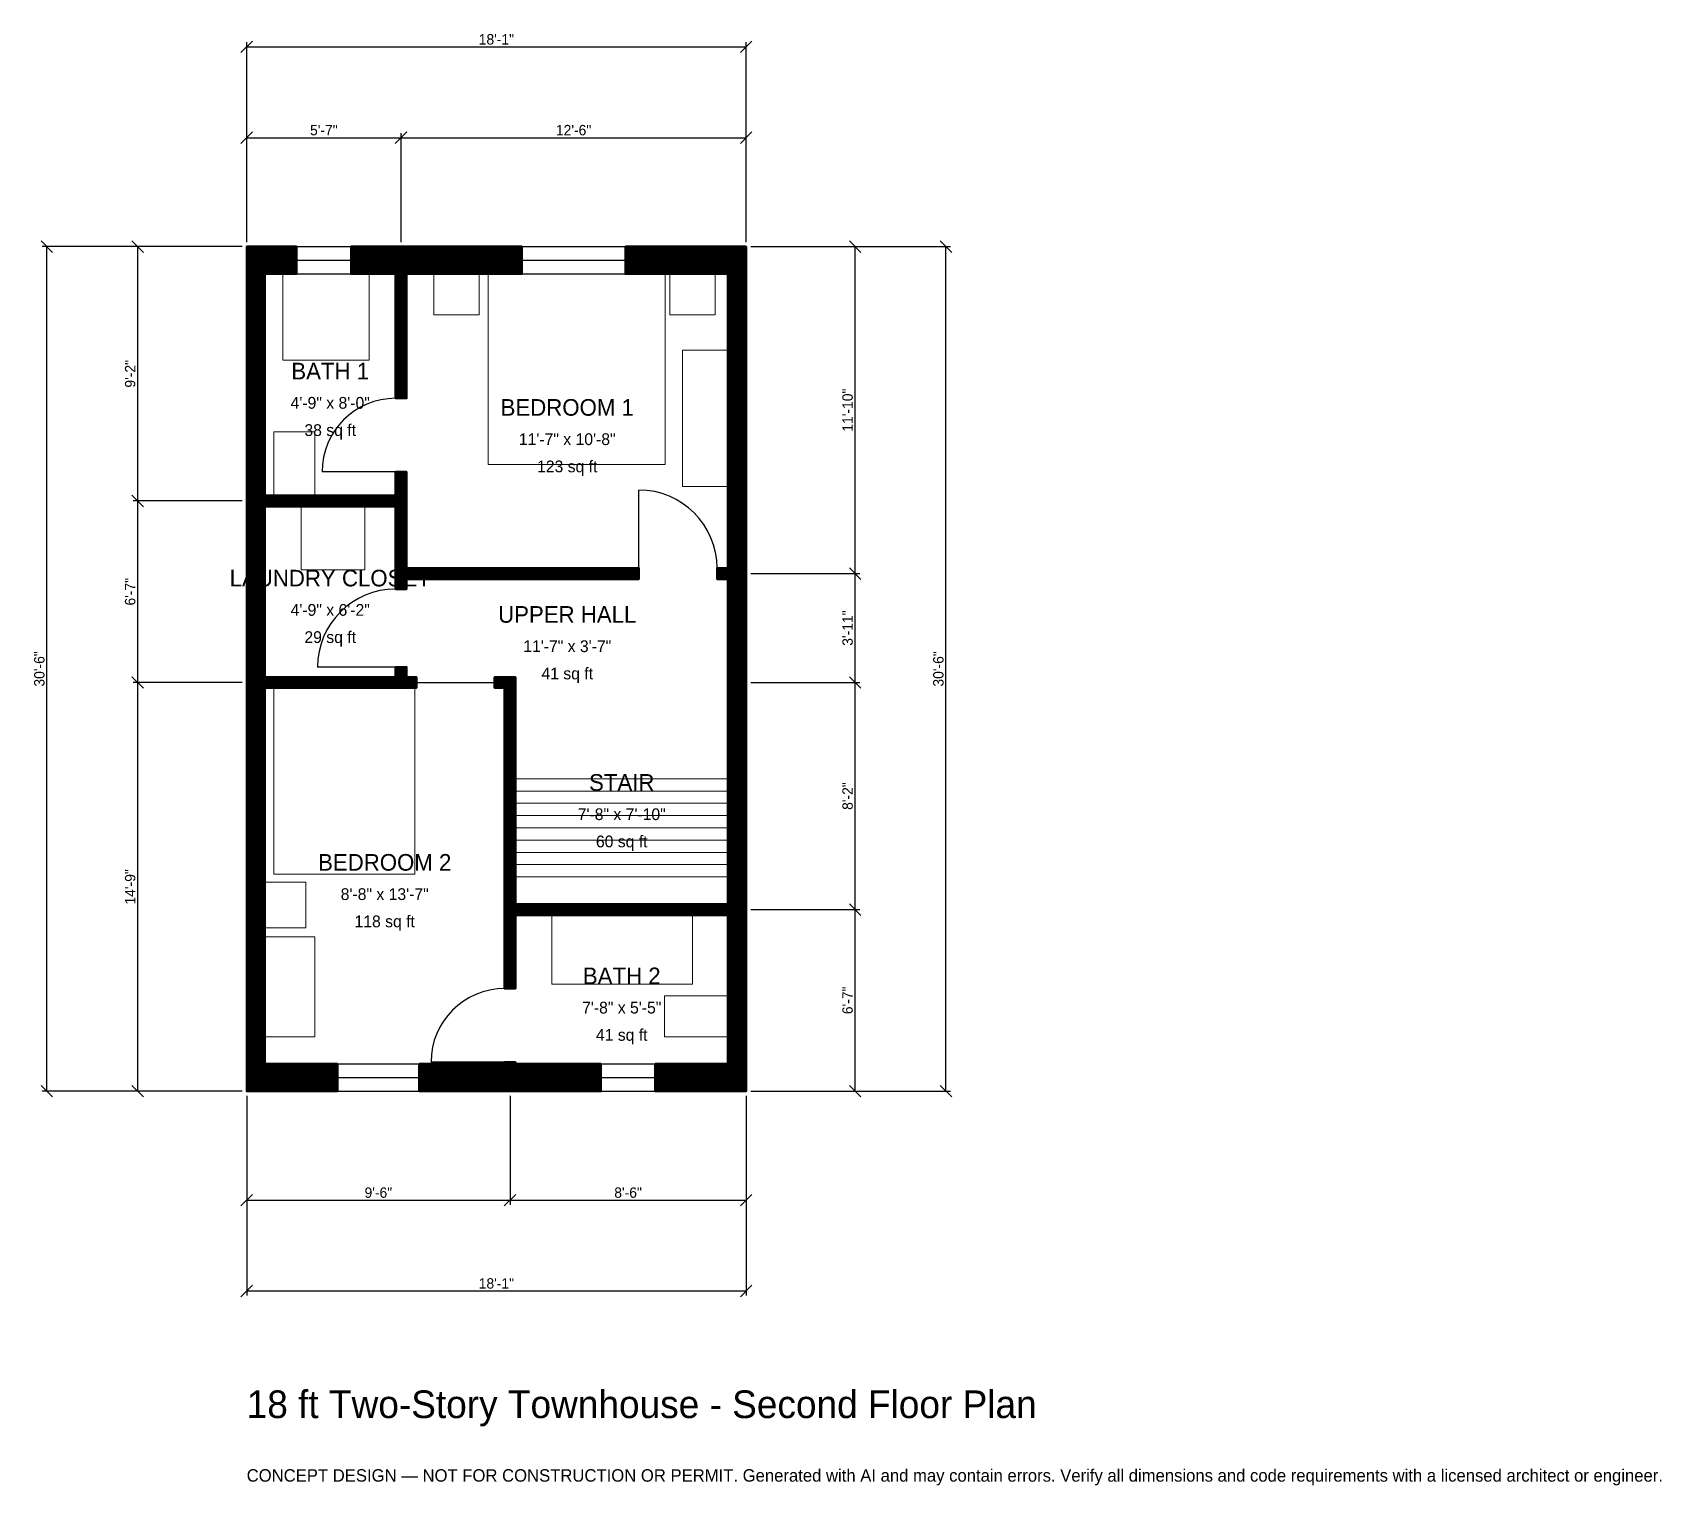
# Model space of a CAD drawing. Header units: inches. Extents: x -93 to 613, y -171 to 459.
import ezdxf
from ezdxf.enums import TextEntityAlignment as Align

# ---------------------------------------------------------------- set-up
doc = ezdxf.new("R2010")
doc.units = ezdxf.units.IN
doc.header["$MEASUREMENT"] = 0
for name, color, linetype, lineweight in [('A-ANNO-DIMS', 1, 'Continuous', 13), ('A-ANNO-TEXT', 7, 'Continuous', 18), ('A-AREA-IDEN', 7, 'Continuous', 18), ('A-DOOR', 2, 'Continuous', 25), ('A-FLOR-FIXT', 9, 'Continuous', 13), ('A-FLOR-STRS', 3, 'Continuous', 18), ('A-FURN', 9, 'Continuous', 13), ('A-GLAZ', 4, 'Continuous', 25), ('A-WALL', 7, 'Continuous', 50), ('A-WALL-PATT', 8, 'Continuous', 13)]:
    doc.layers.add(name, color=color, linetype=linetype, lineweight=lineweight)
doc.dimstyles.new('PLAN', dxfattribs={"dimtxt": 4.5, "dimasz": 3, "dimexe": 2, "dimexo": 2, "dimgap": 1, "dimtad": 1, "dimdec": 0, "dimlunit": 4, "dimtsz": 2.5, "dimcen": 2.5, "dimclrd": 1, "dimclre": 1, "dimazin": 3, "dimtfac": 1, "dimtmove": 0, "dimatfit": 3})

msp = doc.modelspace()

# ---------------------------------------------------------------- hatches: boundary and pattern name
at = {"layer": 'A-WALL-PATT'}
h = msp.add_hatch(dxfattribs=at)
h.set_pattern_fill('ANSI31', color=8, scale=0.8)
h.paths.add_polyline_path([(0, 0), (0, 0), (0, 11.811), (0, 11.811), (0, 173.2283), (0, 174.8031), (0, 174.8031), (0, 179.5276), (0, 179.5276), (0, 181.1024), (0, 251.9685), (0, 253.5433), (0, 253.5433), (0, 258.2677), (0, 258.2677), (0, 259.8425), (0, 354.3307), (0, 354.3307), (0, 366.1417), (0, 366.1417), (0, 366.1418), (7.874, 366.1418), (7.874, 366.1417), (21.6535, 366.1417), (21.6535, 354.3307), (7.874, 354.3307), (7.874, 259.8425), (7.874, 258.2677), (64.5669, 258.2677), (64.5669, 268.5039), (69.2913, 268.5039), (69.2913, 258.2677), (69.2913, 253.5433), (69.2913, 226.7717), (170.0787, 226.7717), (170.0787, 222.0472), (69.2913, 222.0472), (69.2913, 217.7165), (64.5669, 217.7165), (64.5669, 222.0472), (64.5669, 226.7717), (64.5669, 253.5433), (7.874, 253.5433), (7.874, 251.9685), (7.874, 181.1024), (7.874, 179.5276), (64.5669, 179.5276), (64.5669, 183.8583), (69.2913, 183.8583), (69.2913, 179.5276), (73.622, 179.5276), (73.622, 174.8031), (69.2913, 174.8031), (64.5669, 174.8031), (7.874, 174.8031), (7.874, 173.2283), (7.874, 11.811), (39.3701, 11.811), (39.3701, 0), (7.874, 0), (7.874, 0), (0, 0), (0, 0), (0, 0)])
h.paths.add_polyline_path([(61.0236, 366.1417), (64.5669, 366.1417), (64.5669, 366.1418), (69.2913, 366.1418), (69.2913, 366.1417), (72.8346, 366.1417), (119.2913, 366.1417), (119.2913, 354.3307), (72.8346, 354.3307), (69.2913, 354.3307), (69.2913, 300.3937), (64.5669, 300.3937), (64.5669, 354.3307), (61.0236, 354.3307), (45.2756, 354.3307), (45.2756, 366.1417), (61.0236, 366.1417)])
h.paths.add_polyline_path([(208.6614, 366.1417), (208.6614, 366.1418), (216.5354, 366.1418), (216.5354, 366.1417), (216.5355, 366.1417), (216.5355, 354.3307), (216.5354, 354.3307), (216.5354, 228.3465), (216.5354, 226.7717), (216.5355, 226.7717), (216.5355, 222.0472), (216.5354, 222.0472), (216.5354, 220.4724), (216.5354, 181.1024), (216.5354, 173.2283), (216.5354, 82.6772), (216.5354, 81.1024), (216.5355, 81.1024), (216.5355, 76.378), (216.5354, 76.378), (216.5354, 74.8031), (216.5354, 11.811), (216.5355, 11.811), (216.5355, 0), (216.5355, 0), (216.5354, 0), (216.5354, 0), (208.6614, 0), (208.6614, 0), (177.1654, 0), (177.1654, 11.811), (208.6614, 11.811), (208.6614, 74.8031), (208.6614, 76.378), (116.5354, 76.378), (116.5354, 44.4882), (111.811, 44.4882), (111.811, 76.378), (111.811, 81.1024), (111.811, 174.8031), (107.4803, 174.8031), (107.4803, 179.5276), (111.811, 179.5276), (116.5354, 179.5276), (116.5354, 174.8031), (116.5354, 81.1024), (208.6614, 81.1024), (208.6614, 82.6772), (208.6614, 173.2283), (208.6614, 181.1024), (208.6614, 220.4724), (208.6614, 222.0472), (203.937, 222.0472), (203.937, 226.7717), (208.6614, 226.7717), (208.6614, 228.3465), (208.6614, 354.3307), (164.1732, 354.3307), (164.1732, 366.1417), (208.6614, 366.1417)])
h.paths.add_polyline_path([(120.0787, 0), (116.5354, 0), (116.5354, 0), (111.811, 0), (111.811, 0), (108.2677, 0), (74.8031, 0), (74.8031, 11.811), (108.2677, 11.811), (111.811, 11.811), (111.811, 12.5984), (116.5354, 12.5984), (116.5354, 11.811), (120.0787, 11.811), (153.5433, 11.811), (153.5433, 0), (120.0787, 0)])

# ---------------------------------------------------------------- linework, layer by layer
at = {"layer": 'A-DOOR'}
for p, q in [((64.5669, 268.5039), (32.6772, 268.5039)), ((170.0787, 226.7717), (170.0787, 260.6299)), ((64.5669, 183.8583), (30.7087, 183.8583)), ((73.622, 177.1654), (107.4803, 177.1654)), ((111.811, 12.5984), (79.9213, 12.5984))]:
    msp.add_line(p, q, dxfattribs=at)
for centre, radius, start, end in [((64.5669, 268.5039), 31.8898, 90, 180), ((170.0787, 226.7717), 33.8583, 0, 90), ((64.5669, 183.8583), 33.8583, 90, 180), ((111.811, 12.5984), 31.8898, 90, 180)]:
    msp.add_arc(centre, radius, start, end, dxfattribs=at)
at = {"layer": 'A-FLOR-FIXT'}
for points in [[(15.748, 316.9291), (53.1496, 316.9291), (53.1496, 354.3307), (15.748, 354.3307)], [(11.811, 258.2677), (29.5276, 258.2677), (29.5276, 285.8268), (11.811, 285.8268)], [(132.2835, 46.4567), (193.3071, 46.4567), (193.3071, 76.378), (132.2835, 76.378)], [(181.1024, 23.622), (208.6614, 23.622), (208.6614, 41.3386), (181.1024, 41.3386)]]:
    msp.add_lwpolyline(points, close=True, dxfattribs=at)
at = {"layer": 'A-FLOR-STRS'}
for p, q in [((116.5354, 135.4331), (208.6614, 135.4331)), ((116.5354, 130.1181), (208.6614, 130.1181)), ((116.5354, 124.8031), (208.6614, 124.8031)), ((116.5354, 119.4882), (208.6614, 119.4882)), ((116.5354, 114.1732), (208.6614, 114.1732)), ((116.5354, 108.8583), (208.6614, 108.8583)), ((116.5354, 103.5433), (208.6614, 103.5433)), ((116.5354, 98.2283), (208.6614, 98.2283)), ((116.5354, 92.9134), (208.6614, 92.9134))]:
    msp.add_line(p, q, dxfattribs=at)
at = {"layer": 'A-FURN'}
for points in [[(81.1024, 336.6142), (100.7874, 336.6142), (100.7874, 354.3307), (81.1024, 354.3307)], [(104.7244, 271.6535), (181.4961, 271.6535), (181.4961, 354.3307), (104.7244, 354.3307)], [(183.4646, 336.6142), (203.1496, 336.6142), (203.1496, 354.3307), (183.4646, 354.3307)], [(188.9764, 262.2047), (208.6614, 262.2047), (208.6614, 321.2598), (188.9764, 321.2598)], [(23.622, 225.9843), (51.1811, 225.9843), (51.1811, 253.5433), (23.622, 253.5433)], [(11.811, 94.0945), (72.8346, 94.0945), (72.8346, 174.8031), (11.811, 174.8031)], [(7.874, 70.8661), (25.5906, 70.8661), (25.5906, 90.5512), (7.874, 90.5512)], [(7.874, 23.622), (29.5276, 23.622), (29.5276, 66.9291), (7.874, 66.9291)]]:
    msp.add_lwpolyline(points, close=True, dxfattribs=at)
at = {"layer": 'A-GLAZ'}
for p, q in [((21.6535, 366.1417), (45.2756, 366.1417)), ((21.6535, 360.2362), (45.2756, 360.2362)), ((119.2913, 366.1417), (164.1732, 366.1417)), ((119.2913, 360.2362), (164.1732, 360.2362)), ((21.6535, 354.3307), (45.2756, 354.3307)), ((119.2913, 354.3307), (164.1732, 354.3307)), ((39.3701, 11.811), (74.8031, 11.811)), ((153.5433, 11.811), (177.1654, 11.811)), ((39.3701, 5.9055), (74.8031, 5.9055)), ((39.3701, 0), (74.8031, 0)), ((153.5433, 5.9055), (177.1654, 5.9055)), ((153.5433, 0), (177.1654, 0))]:
    msp.add_line(p, q, dxfattribs=at)
at = {"layer": 'A-WALL'}
for points in [[(0, 0), (0, 0), (0, 11.811), (0, 11.811), (0, 173.2283), (0, 174.8031), (0, 174.8031), (0, 179.5276), (0, 179.5276), (0, 181.1024), (0, 251.9685), (0, 253.5433), (0, 253.5433), (0, 258.2677), (0, 258.2677), (0, 259.8425), (0, 354.3307), (0, 354.3307), (0, 366.1417), (0, 366.1417), (0, 366.1418), (7.874, 366.1418), (7.874, 366.1417), (21.6535, 366.1417), (21.6535, 354.3307), (7.874, 354.3307), (7.874, 259.8425), (7.874, 258.2677), (64.5669, 258.2677), (64.5669, 268.5039), (69.2913, 268.5039), (69.2913, 258.2677), (69.2913, 253.5433), (69.2913, 226.7717), (170.0787, 226.7717), (170.0787, 222.0472), (69.2913, 222.0472), (69.2913, 217.7165), (64.5669, 217.7165), (64.5669, 222.0472), (64.5669, 226.7717), (64.5669, 253.5433), (7.874, 253.5433), (7.874, 251.9685), (7.874, 181.1024), (7.874, 179.5276), (64.5669, 179.5276), (64.5669, 183.8583), (69.2913, 183.8583), (69.2913, 179.5276), (73.622, 179.5276), (73.622, 174.8031), (69.2913, 174.8031), (64.5669, 174.8031), (7.874, 174.8031), (7.874, 173.2283), (7.874, 11.811), (39.3701, 11.811), (39.3701, 0), (7.874, 0), (7.874, 0), (0, 0), (0, 0), (0, 0)], [(61.0236, 366.1417), (64.5669, 366.1417), (64.5669, 366.1418), (69.2913, 366.1418), (69.2913, 366.1417), (72.8346, 366.1417), (119.2913, 366.1417), (119.2913, 354.3307), (72.8346, 354.3307), (69.2913, 354.3307), (69.2913, 300.3937), (64.5669, 300.3937), (64.5669, 354.3307), (61.0236, 354.3307), (45.2756, 354.3307), (45.2756, 366.1417), (61.0236, 366.1417)], [(208.6614, 366.1417), (208.6614, 366.1418), (216.5354, 366.1418), (216.5354, 366.1417), (216.5355, 366.1417), (216.5355, 354.3307), (216.5354, 354.3307), (216.5354, 228.3465), (216.5354, 226.7717), (216.5355, 226.7717), (216.5355, 222.0472), (216.5354, 222.0472), (216.5354, 220.4724), (216.5354, 181.1024), (216.5354, 173.2283), (216.5354, 82.6772), (216.5354, 81.1024), (216.5355, 81.1024), (216.5355, 76.378), (216.5354, 76.378), (216.5354, 74.8031), (216.5354, 11.811), (216.5355, 11.811), (216.5355, 0), (216.5355, 0), (216.5354, 0), (216.5354, 0), (208.6614, 0), (208.6614, 0), (177.1654, 0), (177.1654, 11.811), (208.6614, 11.811), (208.6614, 74.8031), (208.6614, 76.378), (116.5354, 76.378), (116.5354, 44.4882), (111.811, 44.4882), (111.811, 76.378), (111.811, 81.1024), (111.811, 174.8031), (107.4803, 174.8031), (107.4803, 179.5276), (111.811, 179.5276), (116.5354, 179.5276), (116.5354, 174.8031), (116.5354, 81.1024), (208.6614, 81.1024), (208.6614, 82.6772), (208.6614, 173.2283), (208.6614, 181.1024), (208.6614, 220.4724), (208.6614, 222.0472), (203.937, 222.0472), (203.937, 226.7717), (208.6614, 226.7717), (208.6614, 228.3465), (208.6614, 354.3307), (164.1732, 354.3307), (164.1732, 366.1417), (208.6614, 366.1417)], [(120.0787, 0), (116.5354, 0), (116.5354, 0), (111.811, 0), (111.811, 0), (108.2677, 0), (74.8031, 0), (74.8031, 11.811), (108.2677, 11.811), (111.811, 11.811), (111.811, 12.5984), (116.5354, 12.5984), (116.5354, 11.811), (120.0787, 11.811), (153.5433, 11.811), (153.5433, 0), (120.0787, 0)]]:
    msp.add_lwpolyline(points, close=True, dxfattribs=at)

# ---------------------------------------------------------------- texts
at = {"layer": 'A-ANNO-TEXT'}
for s, height, p in [('18 ft Two-Story Townhouse - Second Floor Plan', 12, (0, -141.7323)), ('CONCEPT DESIGN — NOT FOR CONSTRUCTION OR PERMIT. Generated with AI and may contain errors. Verify all dimensions and code requirements with a licensed architect or engineer.', 5.4, (0, -169.2913))]:
    msp.add_text(s, height=height, dxfattribs=at).set_placement(p)
at = {"layer": 'A-AREA-IDEN'}
for s, height, p in [('BATH 1', 7.2, (36.2205, 312.2047)), ('4\'-9" x 8\'-0"', 5.1, (36.2205, 298.4252)), ('BEDROOM 1', 7.2, (138.9764, 296.4567)), ('38 sq ft', 5.1, (36.2205, 286.6142)), ('11\'-7" x 10\'-8"', 5.1, (138.9764, 282.6772)), ('123 sq ft', 5.1, (138.9764, 270.8661)), ('LAUNDRY CLOSET', 7.2, (36.2205, 222.4409)), ('4\'-9" x 6\'-2"', 5.1, (36.2205, 208.6614)), ('UPPER HALL', 7.2, (138.9764, 206.6929)), ('29 sq ft', 5.1, (36.2205, 196.8504)), ('11\'-7" x 3\'-7"', 5.1, (138.9764, 192.9134)), ('41 sq ft', 5.1, (138.9764, 181.1024)), ('STAIR', 7.2, (162.5984, 133.8583)), ('7\'-8" x 7\'-10"', 5.1, (162.5984, 120.0787)), ('60 sq ft', 5.1, (162.5984, 108.2677)), ('BEDROOM 2', 7.2, (59.8425, 99.2126)), ('8\'-8" x 13\'-7"', 5.1, (59.8425, 85.4331)), ('118 sq ft', 5.1, (59.8425, 73.622)), ('BATH 2', 7.2, (162.5984, 50)), ('7\'-8" x 5\'-5"', 5.1, (162.5984, 36.2205)), ('41 sq ft', 5.1, (162.5984, 24.4094))]:
    msp.add_text(s, height=height, dxfattribs=at).set_placement(p, align=Align.MIDDLE_CENTER)

# ---------------------------------------------------------------- dimensions: what is measured, and where the dimension line sits
at = {"layer": 'A-ANNO-DIMS'}
for base, p1, p2, text in [((0, 452.7559), (0, 366.1417), (216.5354, 366.1417), '18\'-1"'), ((0, 413.3858), (0, 366.1417), (66.9291, 366.1417), '5\'-7"'), ((66.9291, 413.3858), (66.9291, 366.1417), (216.5354, 366.1417), '12\'-6"'), ((0, -47.2441), (0, 0), (114.1732, 0), '9\'-6"'), ((0, -86.6142), (0, 0), (216.5354, 0), '18\'-1"'), ((114.1732, -47.2441), (114.1732, 0), (216.5354, 0), '8\'-6"')]:
    msp.add_linear_dim(base=base, p1=p1, p2=p2, text=text, dimstyle='PLAN', dxfattribs=at).render()
for base, p1, p2, text in [((-86.6142, 0), (0, 0), (0, 366.1417), '30\'-6"'), ((-47.2441, 255.9055), (0, 255.9055), (0, 366.1417), '9\'-2"'), ((263.7795, 224.4094), (216.5354, 224.4094), (216.5354, 366.1417), '11\'-10"'), ((303.1496, 0), (216.5354, 0), (216.5354, 366.1417), '30\'-6"'), ((-47.2441, 177.1654), (0, 177.1654), (0, 255.9055), '6\'-7"'), ((263.7795, 177.1654), (216.5354, 177.1654), (216.5354, 224.4094), '3\'-11"'), ((-47.2441, 0), (0, 0), (0, 177.1654), '14\'-9"'), ((263.7795, 78.7402), (216.5354, 78.7402), (216.5354, 177.1654), '8\'-2"'), ((263.7795, 0), (216.5354, 0), (216.5354, 78.7402), '6\'-7"')]:
    msp.add_linear_dim(base=base, p1=p1, p2=p2, angle=90, text=text, dimstyle='PLAN', dxfattribs=at).render()

doc.saveas('drawing.dxf')
